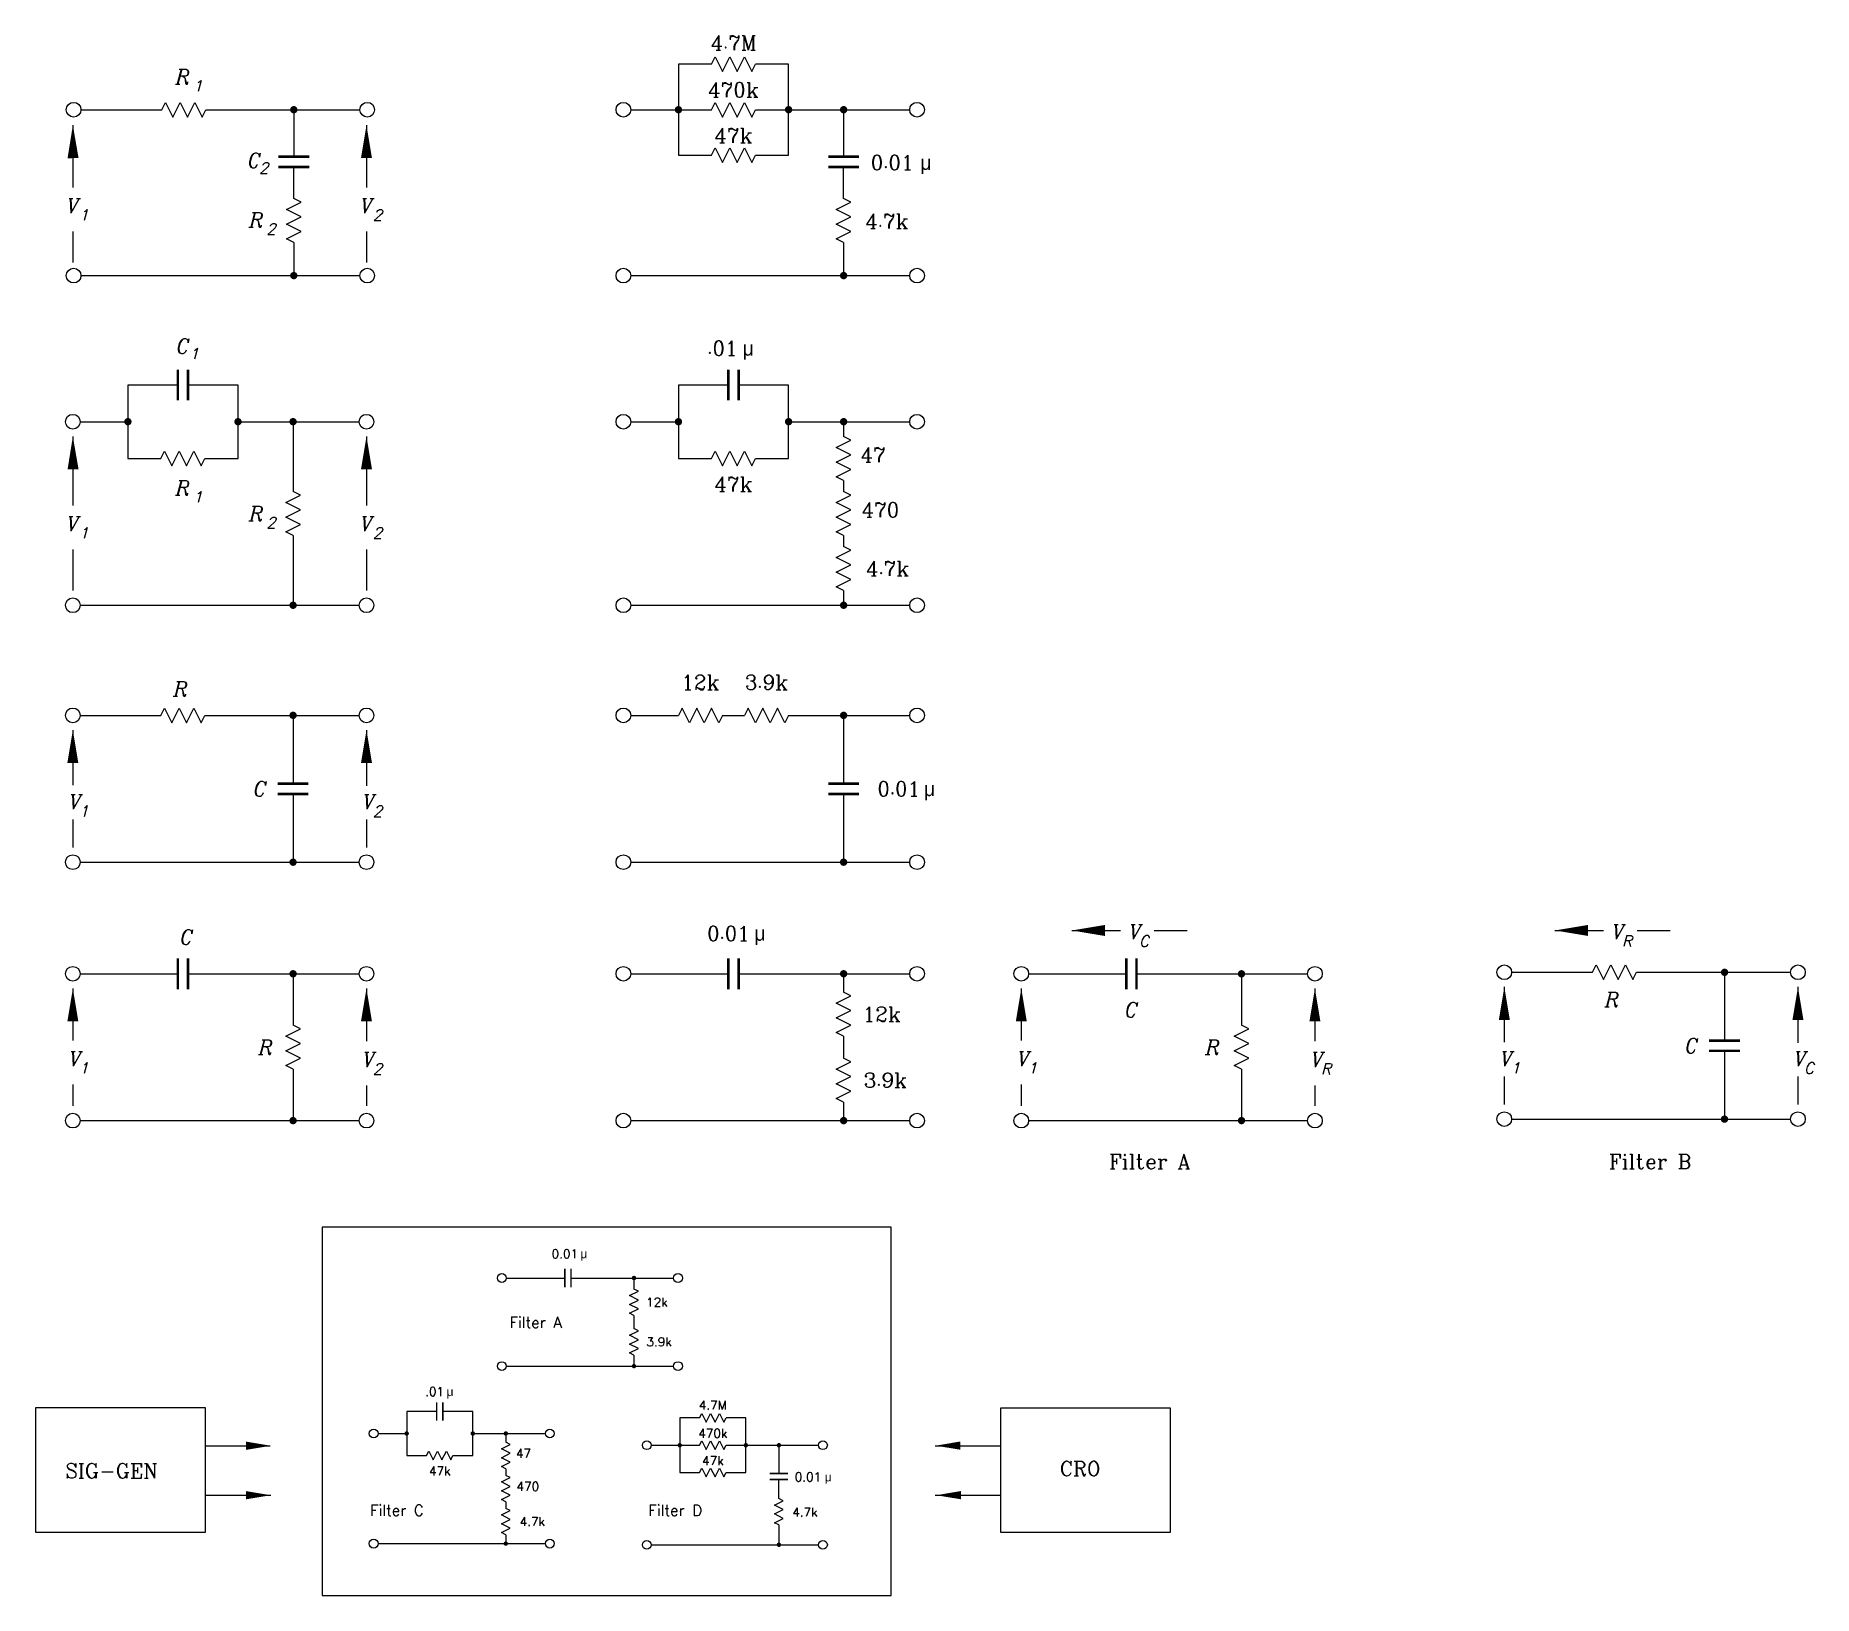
# Model space of a CAD drawing. Extents: x 10 to 252, y 15 to 228.
import ezdxf
from ezdxf.enums import TextEntityAlignment as Align

# ---------------------------------------------------------------- set-up
doc = ezdxf.new("R2010")
doc.units = 0
doc.header["$LTSCALE"] = 7
doc.layers.get('0').update_dxf_attribs({"linetype": 'CONTINUOUS'})
doc.styles.add('GRK', font='GREEKC', dxfattribs={"height": 2})
doc.styles.add('ITAL', font='italic', dxfattribs={"height": 2})
doc.styles.add('STD', font='COMPLEX', dxfattribs={"height": 2})
doc.styles.add('STD3', font='complex', dxfattribs={"height": 2})

# ---------------------------------------------------------------- blocks, each defined once
blk = doc.blocks.new('BLOB')
at = {"const_width": 0.5}
blk.add_lwpolyline([(0.25, 0, 1), (-0.25, 0, 1), (0.25, 0, -1)], format="xyb", dxfattribs=at)
blk = doc.blocks.new('ARROW', base_point=(50, 90))
blk.add_lwpolyline([(50, 90, 0, 3, 0), (59, 90, 3, 3, 0)], format="xyseb")

msp = doc.modelspace()

# ---------------------------------------------------------------- linework, layer by layer
for p, q in [((102, 223.6), (97.5, 223.6)), ((97.5, 223.6), (97.5, 211.2)), ((112.5, 223.6), (108, 223.6)), ((112.5, 211.2), (112.5, 223.6)), ((97.5, 211.2), (102, 211.2)), ((108, 211.2), (112.5, 211.2)), ((48.95, 65.17), (48.95, 15.02)), ((126.49, 65.17), (48.95, 65.17)), ((126.49, 15.02), (126.49, 65.17)), ((33.05, 40.56), (9.92, 40.56)), ((9.92, 40.56), (9.92, 23.65)), ((33.05, 23.65), (33.05, 40.56)), ((97.68, 39.2), (97.68, 31.76)), ((100.38, 39.2), (97.68, 39.2)), ((106.68, 39.2), (103.98, 39.2)), ((106.68, 31.76), (106.68, 39.2)), ((141.38, 40.55), (141.38, 23.65)), ((164.51, 40.55), (141.38, 40.55)), ((164.51, 23.65), (164.51, 40.55)), ((33.06, 35.42), (41.87, 35.42)), ((132.49, 35.41), (141.3, 35.41)), ((97.68, 31.76), (100.38, 31.76)), ((103.98, 31.76), (106.68, 31.76)), ((33.05, 28.67), (41.95, 28.67)), ((132.48, 28.67), (141.38, 28.67)), ((9.92, 23.65), (33.05, 23.65)), ((141.38, 23.65), (164.51, 23.65)), ((48.95, 15.02), (126.49, 15.02))]:
    msp.add_line(p, q)
for points in [[(102, 223.6), (102.5, 224.6), (103.5, 222.6), (104.5, 224.6), (105.5, 222.6), (106.5, 224.6), (107.5, 222.6), (108, 223.6)], [(27.1, 217.4), (27.6, 218.4), (28.6, 216.4), (29.6, 218.4), (30.6, 216.4), (31.6, 218.4), (32.6, 216.4), (33.1, 217.4)], [(102, 217.4), (102.5, 218.4), (103.5, 216.4), (104.5, 218.4), (105.5, 216.4), (106.5, 218.4), (107.5, 216.4), (108, 217.4)], [(16.1, 217.4), (27.1, 217.4)], [(33.1, 217.4), (54.1, 217.4)], [(45.1, 217.4), (45.1, 211)], [(91, 217.4), (102, 217.4)], [(108, 217.4), (129, 217.4)], [(120, 217.4), (120, 211)], [(15, 215.3), (15, 206.8)], [(55, 215.3), (55, 206.8)], [(102, 211.2), (102.5, 212.2), (103.5, 210.2), (104.5, 212.2), (105.5, 210.2), (106.5, 212.2), (107.5, 210.2), (108, 211.2)], [(45.1, 205.3), (45.1, 209.6)], [(120, 205.3), (120, 209.6)], [(45.1, 199.3), (44.1, 199.8), (46.1, 200.8), (44.1, 201.8), (46.1, 202.8), (44.1, 203.8), (46.1, 204.8), (45.1, 205.3)], [(120, 199.3), (119, 199.8), (121, 200.8), (119, 201.8), (121, 202.8), (119, 203.8), (121, 204.8), (120, 205.3)], [(15, 200.8), (15, 196.6)], [(45.1, 199.3), (45.1, 194.8)], [(55, 200.8), (55, 196.6)], [(120, 199.3), (120, 194.8)], [(16.1, 194.8), (54.1, 194.8)], [(91, 194.8), (129, 194.8)], [(29.3, 179.9), (22.5, 179.9)], [(22.5, 179.9), (22.5, 169.9), (27, 169.9)], [(33, 169.9), (37.5, 169.9), (37.5, 179.9), (30.7, 179.9)], [(104.3, 179.9), (97.5, 179.9), (97.5, 169.9), (102, 169.9)], [(108, 169.9), (112.5, 169.9), (112.5, 179.9), (105.7, 179.9)], [(16, 174.9), (22.5, 174.9)], [(37.5, 174.9), (54, 174.9)], [(45, 174.9), (45, 165.4)], [(91, 174.9), (97.5, 174.9)], [(112.5, 174.9), (129, 174.9)], [(120, 174.9), (120, 172.9)], [(15, 172.9), (15, 163.5)], [(55, 172.9), (55, 163.5)], [(120, 166.9), (119, 167.4), (121, 168.4), (119, 169.4), (121, 170.4), (119, 171.4), (121, 172.4), (120, 172.9)], [(27, 169.9), (27.5, 170.9), (28.5, 168.9), (29.5, 170.9), (30.5, 168.9), (31.5, 170.9), (32.5, 168.9), (33, 169.9)], [(102, 169.9), (102.5, 170.9), (103.5, 168.9), (104.5, 170.9), (105.5, 168.9), (106.5, 170.9), (107.5, 168.9), (108, 169.9)], [(45, 159.4), (44, 159.9), (46, 160.9), (44, 161.9), (46, 162.9), (44, 163.9), (46, 164.9), (45, 165.4)], [(120, 159.4), (119, 159.9), (121, 160.9), (119, 161.9), (121, 162.9), (119, 163.9), (121, 164.9), (120, 165.4)], [(120, 166.9), (120, 165.4)], [(15, 157.5), (15, 151.9)], [(45, 159.4), (45, 149.9)], [(55, 157.5), (55, 151.9)], [(120, 151.9), (119, 152.4), (121, 153.4), (119, 154.4), (121, 155.4), (119, 156.4), (121, 157.4), (120, 157.9)], [(120, 159.4), (120, 157.9)], [(120, 151.9), (120, 149.9)], [(16, 149.9), (54, 149.9)], [(91, 149.9), (129, 149.9)], [(27, 134.9), (27.5, 135.9), (28.5, 133.9), (29.5, 135.9), (30.5, 133.9), (31.5, 135.9), (32.5, 133.9), (33, 134.9)], [(103.5, 134.9), (103, 133.9), (102, 135.9), (101, 133.9), (100, 135.9), (99, 133.9), (98, 135.9), (97.5, 134.9)], [(112.5, 134.9), (112, 133.9), (111, 135.9), (110, 133.9), (109, 135.9), (108, 133.9), (107, 135.9), (106.5, 134.9)], [(16, 134.9), (27, 134.9)], [(33, 134.9), (54, 134.9)], [(45, 134.9), (45, 125.6)], [(91, 134.9), (97.5, 134.9)], [(103.5, 134.9), (106.5, 134.9)], [(112.5, 134.9), (129, 134.9)], [(120, 134.9), (120, 125.6)], [(15, 132.9), (15, 125.4)], [(55, 132.9), (55, 125.3)], [(45, 124.2), (45, 114.9)], [(120, 124.2), (120, 114.9)], [(15, 120.7), (15, 116.9)], [(55, 120.7), (55, 116.9)], [(16, 114.9), (54, 114.9)], [(91, 114.9), (129, 114.9)], [(151.1, 105.6), (157.7, 105.6)], [(162.3, 105.6), (166.8, 105.6)], [(216.9, 105.6), (223.5, 105.6)], [(228.1, 105.6), (232.6, 105.6)], [(16, 99.7), (29.3, 99.7)], [(30.7, 99.7), (54, 99.7)], [(45, 99.7), (45, 92.7)], [(91, 99.7), (104.3, 99.7)], [(105.7, 99.7), (129, 99.7)], [(120, 99.7), (120, 97.2)], [(145.2, 99.7), (158.5, 99.7)], [(159.9, 99.7), (183.2, 99.7)], [(174.2, 99.7), (174.2, 92.7)], [(211, 99.9), (222, 99.9)], [(222, 99.9), (222.5, 100.9), (223.5, 98.9), (224.5, 100.9), (225.5, 98.9), (226.5, 100.9), (227.5, 98.9), (228, 99.9)], [(228, 99.9), (249, 99.9)], [(240, 99.9), (240, 90.6)], [(15, 97.7), (15, 90.6)], [(55, 97.7), (55, 90.5)], [(120, 91.2), (119, 91.7), (121, 92.7), (119, 93.7), (121, 94.7), (119, 95.7), (121, 96.7), (120, 97.2)], [(144.2, 97.7), (144.2, 90.6)], [(184.2, 97.7), (184.2, 90.5)], [(210, 97.9), (210, 90.4)], [(250, 97.9), (250, 90.3)], [(45, 86.7), (44, 87.2), (46, 88.2), (44, 89.2), (46, 90.2), (44, 91.2), (46, 92.2), (45, 92.7)], [(174.2, 86.7), (173.2, 87.2), (175.2, 88.2), (173.2, 89.2), (175.2, 90.2), (173.2, 91.2), (175.2, 92.2), (174.2, 92.7)], [(120, 91.2), (120, 88.2)], [(120, 82.2), (119, 82.7), (121, 83.7), (119, 84.7), (121, 85.7), (119, 86.7), (121, 87.7), (120, 88.2)], [(240, 89.2), (240, 79.9)], [(45, 86.7), (45, 79.7)], [(174.2, 86.7), (174.2, 79.7)], [(210, 85.7), (210, 81.9)], [(250, 85.7), (250, 81.9)], [(15, 84.6), (15, 81.7)], [(55, 84.5), (55, 81.7)], [(144.2, 84.6), (144.2, 81.7)], [(184.2, 84.5), (184.2, 81.7)], [(120, 82.2), (120, 79.7)], [(16, 79.7), (54, 79.7)], [(91, 79.7), (129, 79.7)], [(145.2, 79.7), (183.2, 79.7)], [(211, 79.9), (249, 79.9)], [(74.04, 58.26), (82.02, 58.26)], [(82.86, 58.26), (96.84, 58.26)], [(91.44, 58.26), (91.44, 56.76)], [(91.44, 53.16), (90.84, 53.46), (92.04, 54.06), (90.84, 54.66), (92.04, 55.26), (90.84, 55.86), (92.04, 56.46), (91.44, 56.76)], [(91.44, 47.76), (90.84, 48.06), (92.04, 48.66), (90.84, 49.26), (92.04, 49.86), (90.84, 50.46), (92.04, 51.06), (91.44, 51.36)], [(91.44, 53.16), (91.44, 51.36)], [(74.04, 46.26), (96.84, 46.26)], [(91.44, 47.76), (91.44, 46.26)], [(64.56, 40.08), (60.48, 40.08), (60.48, 34.08), (63.18, 34.08)], [(66.78, 34.08), (69.48, 34.08), (69.48, 40.08), (65.4, 40.08)], [(100.38, 39.2), (100.68, 39.8), (101.28, 38.6), (101.88, 39.8), (102.48, 38.6), (103.08, 39.8), (103.68, 38.6), (103.98, 39.2)], [(56.58, 37.08), (60.48, 37.08)], [(69.48, 37.08), (79.38, 37.08)], [(73.98, 37.08), (73.98, 35.88)], [(63.18, 34.08), (63.48, 34.68), (64.08, 33.48), (64.68, 34.68), (65.28, 33.48), (65.88, 34.68), (66.48, 33.48), (66.78, 34.08)], [(73.98, 32.28), (73.38, 32.58), (74.58, 33.18), (73.38, 33.78), (74.58, 34.38), (73.38, 34.98), (74.58, 35.58), (73.98, 35.88)], [(93.78, 35.48), (100.38, 35.48)], [(100.38, 35.48), (100.68, 36.08), (101.28, 34.88), (101.88, 36.08), (102.48, 34.88), (103.08, 36.08), (103.68, 34.88), (103.98, 35.48)], [(103.98, 35.48), (116.58, 35.48)], [(111.18, 35.48), (111.18, 31.64)], [(73.98, 32.28), (73.98, 31.38)], [(100.38, 31.76), (100.68, 32.36), (101.28, 31.16), (101.88, 32.36), (102.48, 31.16), (103.08, 32.36), (103.68, 31.16), (103.98, 31.76)], [(73.98, 27.78), (73.38, 28.08), (74.58, 28.68), (73.38, 29.28), (74.58, 29.88), (73.38, 30.48), (74.58, 31.08), (73.98, 31.38)], [(111.18, 28.22), (111.18, 30.8)], [(73.98, 23.28), (73.38, 23.58), (74.58, 24.18), (73.38, 24.78), (74.58, 25.38), (73.38, 25.98), (74.58, 26.58), (73.98, 26.88)], [(73.98, 27.78), (73.98, 26.88)], [(111.18, 24.62), (110.58, 24.92), (111.78, 25.52), (110.58, 26.12), (111.78, 26.72), (110.58, 27.32), (111.78, 27.92), (111.18, 28.22)], [(111.18, 24.62), (111.18, 21.92)], [(56.58, 22.08), (79.38, 22.08)], [(73.98, 23.28), (73.98, 22.08)], [(93.78, 21.92), (116.58, 21.92)]]:
    msp.add_lwpolyline(points)
for points, const_width in [([(47.2, 211), (43, 211)], 0.35), ([(122.1, 211), (117.9, 211)], 0.35), ([(47.2, 209.6), (43, 209.6)], 0.35), ([(122.1, 209.6), (117.9, 209.6)], 0.35), ([(29.3, 177.8), (29.3, 182)], 0.35), ([(30.7, 177.8), (30.7, 182)], 0.35), ([(104.3, 177.8), (104.3, 182)], 0.35), ([(105.7, 177.8), (105.7, 182)], 0.35), ([(42.9, 125.6), (47.1, 125.6)], 0.35), ([(42.9, 124.2), (47.1, 124.2)], 0.35), ([(117.9, 125.6), (122.1, 125.6)], 0.35), ([(117.9, 124.2), (122.1, 124.2)], 0.35), ([(29.3, 97.6), (29.3, 101.8)], 0.35), ([(30.7, 97.6), (30.7, 101.8)], 0.35), ([(104.3, 97.6), (104.3, 101.8)], 0.35), ([(105.7, 97.6), (105.7, 101.8)], 0.35), ([(158.5, 97.6), (158.5, 101.8)], 0.35), ([(159.9, 97.6), (159.9, 101.8)], 0.35), ([(237.9, 90.6), (242.1, 90.6)], 0.35), ([(237.9, 89.2), (242.1, 89.2)], 0.35), ([(82.02, 57), (82.02, 59.52)], 0.21), ([(82.86, 57), (82.86, 59.52)], 0.21), ([(64.56, 38.82), (64.56, 41.34)], 0.21), ([(65.4, 38.82), (65.4, 41.34)], 0.21), ([(112.44, 31.64), (109.92, 31.64)], 0.21), ([(112.44, 30.8), (109.92, 30.8)], 0.21)]:
    msp.add_lwpolyline(points, dxfattribs=dict(const_width=const_width))
for centre, radius in [((15.1, 217.4), 1), ((55.1, 217.4), 1), ((90, 217.4), 1), ((130, 217.4), 1), ((15.1, 194.8), 1), ((55.1, 194.8), 1), ((90, 194.8), 1), ((130, 194.8), 1), ((15, 174.9), 1), ((55, 174.9), 1), ((90, 174.9), 1), ((130, 174.9), 1), ((15, 149.9), 1), ((55, 149.9), 1), ((90, 149.9), 1), ((130, 149.9), 1), ((15, 134.9), 1), ((55, 134.9), 1), ((90, 134.9), 1), ((130, 134.9), 1), ((15, 114.9), 1), ((55, 114.9), 1), ((90, 114.9), 1), ((130, 114.9), 1), ((15, 99.7), 1), ((55, 99.7), 1), ((90, 99.7), 1), ((130, 99.7), 1), ((144.2, 99.7), 1), ((184.2, 99.7), 1), ((210, 99.9), 1), ((250, 99.9), 1), ((15, 79.7), 1), ((55, 79.7), 1), ((90, 79.7), 1), ((130, 79.7), 1), ((144.2, 79.7), 1), ((184.2, 79.7), 1), ((210, 79.9), 1), ((250, 79.9), 1), ((73.44, 58.26), 0.6), ((97.44, 58.26), 0.6), ((73.44, 46.26), 0.6), ((97.44, 46.26), 0.6), ((55.98, 37.08), 0.6), ((79.98, 37.08), 0.6), ((93.18, 35.48), 0.6), ((117.18, 35.48), 0.6), ((55.98, 22.08), 0.6), ((79.98, 22.08), 0.6), ((93.18, 21.92), 0.6), ((117.18, 21.92), 0.6)]:
    msp.add_circle(centre, radius)

# ---------------------------------------------------------------- block references
for p, xscale, yscale, zscale, rotation in [((15, 215.3), 0.5, 0.5, 0.5, 270.3819662047292), ((55, 215.3), 0.5, 0.5, 0.5, 270), ((15, 172.9), 0.5, 0.5, 0.5, 270.3819662047292), ((55, 172.9), 0.5, 0.5, 0.5, 270), ((15, 132.9), 0.5, 0.5, 0.5, 270), ((55, 132.9), 0.5, 0.5, 0.5, 270), ((15, 97.7), 0.5, 0.5, 0.5, 270), ((55, 97.7), 0.5, 0.5, 0.5, 270), ((144.2, 97.7), 0.5, 0.5, 0.5, 270), ((184.2, 97.7), 0.5, 0.5, 0.5, 270), ((210, 97.9), 0.5, 0.5, 0.5, 270), ((250, 97.9), 0.5, 0.5, 0.5, 270), ((41.96, 35.41), 0.375, 0.375, 0.375, 180.0142499111655), ((132.54, 35.42), 0.375, 0.375, 0.375, 0.1532049607214252), ((41.95, 28.67), 0.375, 0.375, 0.375, 180.0142499111655), ((132.62, 28.67), 0.375, 0.375, 0.375, 0.1532049607214252)]:
    msp.add_blockref('ARROW', p, dxfattribs=dict(xscale=xscale, yscale=yscale, zscale=zscale, rotation=rotation))
for p in [(45.1, 217.4), (97.5, 217.4), (112.5, 217.4), (120, 217.4), (45.1, 194.8), (120, 194.8), (22.5, 174.9), (37.5, 174.9), (45, 174.9), (97.5, 174.9), (112.5, 174.9), (120, 174.9), (45, 149.9), (120, 149.9), (45, 134.9), (120, 134.9), (45, 114.9), (120, 114.9), (45, 99.7), (120, 99.7), (174.2, 99.7), (240, 99.9), (45, 79.7), (120, 79.7), (174.2, 79.7), (240, 79.9)]:
    msp.add_blockref('BLOB', p)
for name, p, xscale, yscale, zscale in [('ARROW', (151.1, 105.6), 0.5, 0.5, 0.5), ('ARROW', (216.9, 105.6), 0.5, 0.5, 0.5), ('BLOB', (91.44, 58.26), 0.6, 0.6, 0.6), ('BLOB', (91.44, 46.26), 0.6, 0.6, 0.6), ('BLOB', (60.48, 37.08), 0.6, 0.6, 0.6), ('BLOB', (69.48, 37.08), 0.6, 0.6, 0.6), ('BLOB', (73.98, 37.08), 0.6, 0.6, 0.6), ('BLOB', (97.68, 35.48), 0.6, 0.6, 0.6), ('BLOB', (106.68, 35.48), 0.6, 0.6, 0.6), ('BLOB', (111.18, 35.48), 0.6, 0.6, 0.6), ('BLOB', (73.98, 22.08), 0.6, 0.6, 0.6), ('BLOB', (111.18, 21.92), 0.6, 0.6, 0.6)]:
    msp.add_blockref(name, p, dxfattribs=dict(xscale=xscale, yscale=yscale, zscale=zscale))

# ---------------------------------------------------------------- texts
for s, height, style, p in [('4.7M', 2, 'STD', (105, 225.5)), ('R', 2, 'ITAL', (30, 220.9)), ('1', 1.5, 'ITAL', (32, 219.9)), ('470k', 2, 'STD', (105, 219.1)), ('47k', 2, 'STD', (105, 212.9)), ('C', 2, 'ITAL', (39.7, 209.5)), ('0.01', 2, 'STD', (126.6, 209.2)), ('m', 2, 'GRK', (131.2, 209.2)), ('2', 1.5, 'ITAL', (41, 208.7)), ('V', 2, 'ITAL', (15, 203.3)), ('1', 1.5, 'ITAL', (16.5, 202.3)), ('V', 2, 'ITAL', (55, 203.3)), ('2', 1.5, 'ITAL', (56.5, 202.3)), ('R', 2, 'ITAL', (40, 201.4)), ('2', 1.5, 'ITAL', (42, 200.4)), ('4.7k', 2, 'STD', (125.9, 201.2)), ('C', 2, 'ITAL', (30, 184.2)), ('1', 1.5, 'ITAL', (31.5, 183.4)), ('.01', 2, 'STD', (103.5, 183.9)), ('m', 2, 'GRK', (107, 183.9)), ('47', 2, 'STD', (124, 169.4)), ('47k', 2, 'STD', (105, 165.4)), ('R', 2, 'ITAL', (30, 164.9)), ('1', 1.5, 'ITAL', (32, 163.9)), ('R', 2, 'ITAL', (40, 161.4)), ('470', 2, 'STD', (125, 161.9)), ('V', 2, 'ITAL', (15, 160)), ('1', 1.5, 'ITAL', (16.5, 159)), ('2', 1.5, 'ITAL', (42, 160.4)), ('V', 2, 'ITAL', (55, 160)), ('2', 1.5, 'ITAL', (56.5, 159)), ('4.7k', 2, 'STD', (126, 153.9)), ('R', 2, 'ITAL', (29.7, 137.5)), ('12k', 2, 'STD', (100.5, 138.4)), ('3.9k', 2, 'STD', (109.5, 138.4)), ('V', 2, 'ITAL', (15.3, 122.1)), ('C', 2, 'ITAL', (40.5, 123.9)), ('V', 2, 'ITAL', (55.3, 122.1)), ('0.01', 2, 'STD', (127.5, 123.9)), ('m', 2, 'GRK', (131.7, 123.9)), ('1', 1.5, 'ITAL', (16.5, 121.1)), ('2', 1.5, 'ITAL', (56.5, 121.1)), ('C', 2, 'ITAL', (30.5, 103.7)), ('0.01', 2, 'STD', (104.3, 104.2)), ('m', 2, 'GRK', (108.6, 104.2)), ('V', 2, 'ITAL', (159.7, 104.4)), ('C', 1.5, 'ITAL', (160.9, 103.4)), ('V', 2, 'ITAL', (225.5, 104.4)), ('R', 1.5, 'ITAL', (226.7, 103.4)), ('R', 2, 'ITAL', (224.7, 95.2)), ('12k', 2, 'STD', (125.2, 93.2)), ('C', 2, 'ITAL', (159.2, 93.8)), ('R', 2, 'ITAL', (41.3, 88.7)), ('R', 2, 'ITAL', (170.3, 88.7)), ('C', 2, 'ITAL', (235.5, 88.9)), ('V', 2, 'ITAL', (15.3, 87.1)), ('1', 1.5, 'ITAL', (16.5, 86.1)), ('V', 2, 'ITAL', (55.3, 87)), ('2', 1.5, 'ITAL', (56.5, 86)), ('V', 2, 'ITAL', (144.5, 87.1)), ('1', 1.5, 'ITAL', (145.7, 86.1)), ('V', 2, 'ITAL', (184.5, 87)), ('R', 1.5, 'ITAL', (185.7, 86)), ('V', 2, 'ITAL', (210.3, 87.1)), ('1', 1.5, 'ITAL', (211.5, 86.1)), ('V', 2, 'ITAL', (250.3, 87.1)), ('C', 1.5, 'ITAL', (251.5, 86.1)), ('3.9k', 2, 'STD', (125.7, 84.2)), ('0.01', 1.2, 'STD', (82.02, 60.96)), ('μ', 1.2, 'GRK', (84.6, 60.96)), ('12k', 1.2, 'STD', (94.56, 54.36)), ('3.9k', 1.2, 'STD', (94.86, 48.96)), ('.01', 1.2, 'STD', (64.28, 42.18)), ('μ', 1.2, 'GRK', (66.38, 42.18)), ('4.7M', 1.2, 'STD', (102.18, 40.34)), ('470k', 1.2, 'STD', (102.18, 36.5)), ('47', 1.2, 'STD', (76.38, 33.78)), ('47k', 1.2, 'STD', (102.18, 32.78)), ('47k', 1.2, 'STD', (64.98, 31.38)), ('0.01', 1.2, 'STD', (115.14, 30.56)), ('470', 1.2, 'STD', (76.98, 29.28)), ('μ', 1.2, 'GRK', (117.9, 30.56)), ('4.7k', 1.2, 'STD', (114.72, 25.76)), ('4.7k', 1.2, 'STD', (77.58, 24.48))]:
    msp.add_text(s, height=height, dxfattribs=dict(style=style)).set_placement(p, align=Align.CENTER)
for s, height, style, p in [('Filter A', 2, 'STD3', (156.16, 73.11)), ('Filter B', 2, 'STD3', (224.26, 73.11)), ('Filter A', 1.5, 'STD', (74.48, 51.46)), ('SIG-GEN', 2, 'STD3', (13.96, 31.01)), ('CRO', 2, 'STD3', (149.44, 31.29)), ('Filter C', 1.5, 'STD', (55.48, 25.86)), ('Filter D', 1.5, 'STD', (93.39, 25.86))]:
    msp.add_text(s, height=height, dxfattribs=dict(style=style)).set_placement(p)

doc.saveas('drawing.dxf')
